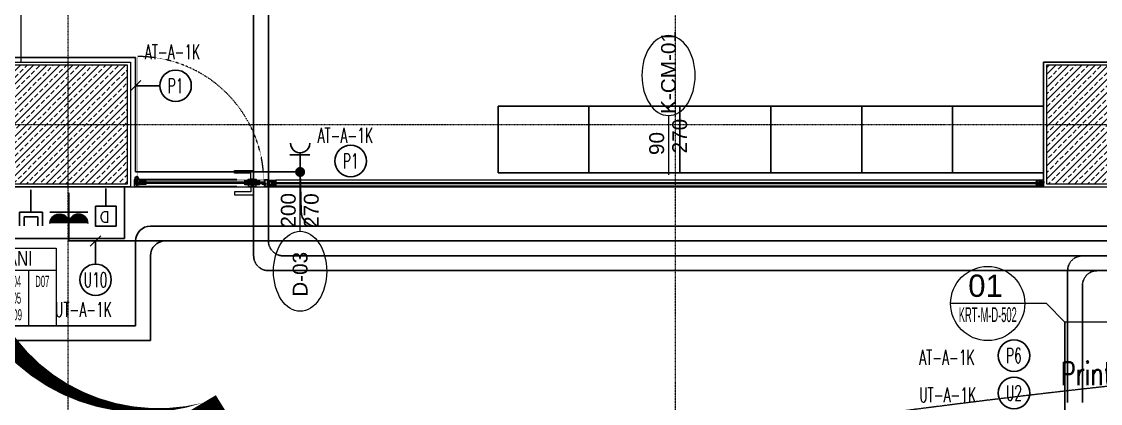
# Model space of a CAD drawing. Extents: x -1439 to 23780, y -1362 to 4476.
# Drawn here: x 9236 to 9964, y 2217 to 2474 of the extents above; entities that cross this region are included whole.
import ezdxf
from ezdxf.enums import TextEntityAlignment as Align

# ---------------------------------------------------------------- set-up
doc = ezdxf.new("R2010")
doc.units = 0
doc.header["$MEASUREMENT"] = 0
for name, pattern in [('Audi$0$DASHDOT', [1, 0.5, -0.25, 0, -0.25]), ('Audi$0$DASHDOT2', [0.5, 0.25, -0.125, 0, -0.125]), ('Audi$0$DOT2', [0.125, 0, -0.125]), ('Audi$0$HIDDEN', [0.375, 0.25, -0.125]), ('Audi$0$HIDDEN2', [4.7625, 3.175, -1.5875]), ('DASHED2', [0.375, 0.25, -0.125])]:
    doc.linetypes.add(name, pattern=pattern)
doc.layers.get('0').update_dxf_attribs({"color": 9, "lineweight": 9})
for name, color, linetype, lineweight in [('0 @ 1', 9, 'Continuous', 9), ('Audi$0$01', 8, 'Continuous', 9), ('Audi$0$05', 8, 'Continuous', 9), ('Audi$0$06C', 8, 'Continuous', 9), ('Audi$0$06D', 8, 'Continuous', 9), ('Audi$0$07K', 8, 'Continuous', 9), ('Audi$0$09W', 8, 'Continuous', 9), ('Audi$0$10', 8, 'Continuous', 9), ('Audi$0$14', 8, 'Continuous', 9), ('Audi$0$15', 8, 'Continuous', 9), ('Audi$0$20', 8, 'Audi$0$DOT2', 9), ('Audi$0$21', 8, 'Continuous', 9), ('Audi$0$22', 8, 'Continuous', 9), ('Audi$0$24', 8, 'Audi$0$DASHDOT2', 9), ('Audi$0$35', 8, 'Continuous', 9), ('E-1x8 W ACİL ÇIKIŞ ARMATÜRÜ (TİP1)', 7, 'Continuous', 30), ('E-DATA PRİZİ (RJ45)', 7, 'Continuous', 30), ('E-KABLO', 7, 'Continuous', 30), ('E-LINYE', 7, 'Continuous', 30), ('E-PRİZ', 7, 'Continuous', 30), ('E-TV PRİZİ', 7, 'Continuous', 30), ('E-YAZI', 7, 'Continuous', 30), ('E-ÇİFTLİ UPS PRİZ', 7, 'Continuous', 30)]:
    doc.layers.add(name, color=color, linetype=linetype, lineweight=lineweight)
doc.styles.add('Audi$0$Arial', font='arial.ttf', dxfattribs={"height": 2.5})
doc.styles.add('Audi$0$MuuM_TEXT-STANDART', font='ARIALN.TTF')
doc.styles.add('E-YAZI', font='txttw.shx')
pattern_1 = [(225, (-604.72494, -2171.82614), (-0.0883883476, 0.0883883476), []), (135, (-604.72494, -2171.82614), (0.0883883476, 0.0883883476), [])]

# ---------------------------------------------------------------- blocks, each defined once
blk = doc.blocks.new('Audi$0$0_doorno')
blk.add_lwpolyline([(4.5, 0), (12.5, 0)])
blk.add_ellipse((-0.89, 0), major_axis=(-5.39, 0), ratio=0.666667)
at = {"style": 'Audi$0$Arial'}
blk.add_attdef('YUKSEKLIK', text='', height=2, dxfattribs=at).set_placement((5, 12.3), align=Align.TOP_LEFT)
blk.add_attdef('KAPINO', text='', height=2, dxfattribs=at).set_placement((0, 0), align=Align.MIDDLE)
blk.add_attdef('GENISLIK', text='', height=2, dxfattribs=at).set_placement((5, -3.79), align=Align.BOTTOM_LEFT)
blk = doc.blocks.new('Audi$0$0_detailbox1')
blk.add_lwpolyline([(10.41, -2.5), (7.91, 0), (-5, 0)])
blk.add_circle((0, 0), 5)
at = {"style": 'Audi$0$Arial'}
blk.add_attdef('DETAYADI', text='', height=3, dxfattribs=at).set_placement((0, 0), align=Align.BOTTOM_CENTER)
blk.add_attdef('PAFTAADI', text='', height=2, dxfattribs=at).set_placement((0, -0.5), align=Align.TOP_CENTER)
blk = doc.blocks.new('Audi$0$Group-41-1')
for p, q in [((384804.5645, 69162.035), (384804.5645, 69161.585)), ((384805.1779, 69162.035), (384804.5645, 69162.035)), ((384805.1779, 69161.585), (384805.1779, 69162.035)), ((384804.5645, 69161.585), (384805.1779, 69161.585))]:
    blk.add_line(p, q)
at = {"flags": 128}
blk.add_lwpolyline([(384804.5645, 69162.035), (384805.1779, 69162.035), (384805.1779, 69161.585), (384804.5645, 69161.585)], close=True, dxfattribs=at)
blk = doc.blocks.new('Audi$0$Group-42-1')
at = {"layer": 'Audi$0$05', "color": 7}
for p in [(-1.2267, 0), (-0.6133, 0), (0, 0)]:
    blk.add_blockref('Audi$0$Group-41-1', p, dxfattribs=at)
blk = doc.blocks.new('Audi$0$0_roomno2-flat-2')
at = {"layer": 'Audi$0$21'}
blk.add_lwpolyline([(96.88, -52.5), (0, -52.5), (0, 0), (96.88, 0)], close=True, dxfattribs=at)
for points in [[(0, -15), (96.88, -15)], [(40.62, -15), (40.62, -52.5)], [(59.38, -15), (59.38, -52.5)], [(78.12, -15), (78.12, -52.5)], [(0, -33.75), (40.62, -33.75)]]:
    blk.add_lwpolyline(points, dxfattribs=at)
at = {"layer": 'Audi$0$21', "style": 'Audi$0$MuuM_TEXT-STANDART', "width": 0.6}
blk.add_text('H:', height=7.5, dxfattribs=at).set_placement((1.75, -43.04), align=Align.MIDDLE_LEFT)
at = {"layer": 'Audi$0$21', "style": 'Audi$0$Arial'}
blk.add_attdef('ODANO', (0, 5.85), '', height=10, dxfattribs=at)
blk.add_attdef('MEKANADI', text='', height=10, dxfattribs=at).set_placement((1.75, -15), align=Align.BOTTOM_LEFT)
at = {"layer": 'Audi$0$21', "style": 'Audi$0$MuuM_TEXT-STANDART', "width": 0.6}
for tag, p in [('M2', (1.75, -24.38)), ('TEMIZTAVANYUKSEKLIGI', (9, -43.04))]:
    blk.add_attdef(tag, text='', height=7.5, dxfattribs=at).set_placement(p, align=Align.MIDDLE_LEFT)
for tag, p in [('YER01', (50, -22.5)), ('TAVAN01', (68.75, -22.5)), ('DUVAR01', (87.5, -22.5)), ('YER02', (50, -33.75)), ('TAVAN02', (68.75, -33.75)), ('DUVAR02', (87.5, -33.75)), ('YER03', (50, -45)), ('TAVAN03', (68.75, -45)), ('DUVAR03', (87.5, -45))]:
    blk.add_attdef(tag, text='', height=7.5, dxfattribs=at).set_placement(p, align=Align.MIDDLE_CENTER)
blk = doc.blocks.new('Audi$0$p-kolon_80x80')
at = {"layer": 'Audi$0$09W'}
h = blk.add_hatch(dxfattribs=at)
h.set_pattern_fill('ANSI33', color=256, scale=25, style=0)
h.set_pattern_definition([(45, (-1222.5, -385), (-4.419417, 4.419417), []), (45, (-1218.0806, -385), (-4.419417, 4.419417), [3.125, -1.5625])])
h.paths.add_polyline_path([(-40, -40), (40, -40), (40, 40), (-40, 40)])
blk.add_lwpolyline([(-40, -40), (40, -40), (40, 40), (-40, 40)], close=True)
blk = doc.blocks.new('Audi$0$p-strahle-alüminyumdoğramaprofili')
at = {"layer": 'Audi$0$10'}
h = blk.add_hatch(dxfattribs=at)
h.set_pattern_fill('NET', color=256, angle=315, style=0)
h.set_pattern_definition(pattern_1)
h.paths.add_polyline_path([(-4.62, 2.65), (-4.68, 2.65), (-4.72, 2.75), (-4.72, 2.8), (-4.69, 2.8), (-4.69, 2.92), (-4.98, 2.92), (-4.98, 2.8), (-4.95, 2.8), (-4.99, 2.65), (-5.08, 2.66), (-5.25, 2.28), (-5.14, 2.28), (-5.14, 2.33), (-4.98, 2.52, 0.2599), (-4.9, 2.28), (-4.66, 2.28, 0.382682)])
h.paths.add_polyline_path([(-4.86, 2.52), (-4.67, 2.52, -2.16717)], flags=16)
h = blk.add_hatch(dxfattribs=at)
h.set_pattern_fill('NET', color=256, angle=315, style=0)
h.set_pattern_definition(pattern_1)
h.paths.add_polyline_path([(-4.62, 0.88), (-4.68, 0.88), (-4.72, 0.77), (-4.72, 0.73), (-4.69, 0.73), (-4.69, 0.6), (-4.98, 0.6), (-4.98, 0.73), (-4.95, 0.73), (-4.99, 0.88), (-5.08, 0.87), (-5.25, 1.24), (-5.14, 1.24), (-5.14, 1.2), (-4.98, 1.01, -0.2599), (-4.9, 1.24), (-4.66, 1.24, -0.382682)])
h.paths.add_polyline_path([(-4.86, 1), (-4.67, 1, 2.16717)], flags=16)
h = blk.add_hatch(dxfattribs=at)
h.set_pattern_fill('NET', color=256, angle=315, style=0)
h.set_pattern_definition([(225, (-608.45214, -2173.53612), (-0.0883883476, 0.0883883476), []), (135, (-608.45214, -2173.53612), (0.0883883476, 0.0883883476), [])])
h.paths.add_polyline_path([(-3.45, 2.28), (-3.45, 2.57), (-4.49, 2.57), (-4.49, 2.28)])
h = blk.add_hatch(dxfattribs=at)
h.set_pattern_fill('NET', color=256, angle=315, style=0)
h.set_pattern_definition([(225, (-608.45214, -2180.04526), (-0.0883883476, 0.0883883476), []), (135, (-608.45214, -2180.04526), (0.0883883476, 0.0883883476), [])])
h.paths.add_polyline_path([(-3.45, 0.93), (-3.45, 1.24), (-4.49, 1.24), (-4.49, 0.93)])
h = blk.add_hatch(dxfattribs=at)
h.set_pattern_fill('NET', color=256, angle=315, style=0)
h.set_pattern_definition([(225, (-629.50454, -2177.58922), (-0.0883883476, 0.0883883476), []), (135, (-629.50454, -2177.58922), (0.0883883476, 0.0883883476), [])])
h.paths.add_polyline_path([(0, 0.68), (0, 1.75), (-0.18, 1.75), (-0.18, 0.68)])
for points in [[(-5.08, 2.66), (-5.25, 2.28)], [(-5.09, 0.88), (-5.25, 1.24)], [(-4.98, 2.52), (-5.14, 2.33), (-5.14, 2.28)], [(-4.98, 1.01), (-5.14, 1.2), (-5.14, 1.24)], [(-4.92, 3.6), (-4.92, 3.16), (-4.61, 3.16), (-4.61, 2.87), (-4.52, 2.87), (-4.62, 2.65), (-4.68, 2.65), (-4.72, 2.75), (-4.72, 2.8), (-4.69, 2.8), (-4.69, 3.05), (-4.98, 3.05), (-4.98, 2.8), (-4.95, 2.8), (-4.99, 2.65), (-5.08, 2.66), (-5.07, 3.76), (-0.11, 3.76)], [(-4.69, 2.92), (-4.98, 2.92)], [(-4.71, 0.6), (-4.98, 0.6)], [(-2.83, 0.2), (-2.67, 0.2), (-2.67, -0.04), (-4.87, -0.04), (-4.87, 0.19), (-4.57, 0.19), (-4.57, 0.73), (-2.67, 0.73)], [(-4.52, 2.87), (-4.49, 2.87), (-4.49, 2.26)], [(-4.49, 0.93), (-4.49, 0.93), (-4.49, 1.26)], [(-3.45, 2.26), (-3.45, 2.57)], [(-3.45, 1.26), (-3.45, 0.93)], [(-2.08, 0.93), (-2.08, 2.57)], [(-0.18, 0.68), (0, 0.68), (0, 1.75)], [(-0.18, 1.75), (0, 1.75)]]:
    blk.add_lwpolyline(points, dxfattribs=at)
for points in [[(-0.18, 2.74), (-0.18, 2.21), (0, 2.21), (0, 2.08), (-0.18, 2.08), (-0.18, 0.43), (0, 0.43), (0, 0), (-0.12, 0), (-0.12, -0.24), (-5.09, -0.24), (-5.09, 0.88), (-4.98, 0.88), (-4.94, 0.7), (-4.99, 0.7), (-4.99, 0.33), (-4.71, 0.33), (-4.71, 0.88), (-4.56, 0.88), (-4.52, 0.93), (-1.28, 0.93), (-1.2, 1.22), (-0.9, 1.22), (-0.9, 0.62), (-0.58, 0.62), (-0.58, 2.74)], [(-2.03, 0.78), (-1.35, 0.78), (-1.35, 0.08), (-1.28, 0.04), (-1.28, -0.04), (-2.09, -0.04), (-2.09, 0.1), (-2.03, 0.15)]]:
    blk.add_lwpolyline(points, close=True, dxfattribs=at)
for points in [[(-0.57, 3.26), (-0.57, 3.62), (-4.89, 3.62), (-4.89, 3.65, 0.561743), (-4.97, 3.66, 0.595966), (-4.92, 3.6, -2.204878)], [(-4.67, 2.52), (-4.86, 2.52, 1)], [(-4.67, 1), (-4.86, 1, -1)], [(-4.61, 2.87), (-4.49, 3.45, -0.833203), (-4.18, 3.44, -0.447088)], [(-4.49, 2.57), (-1.23, 2.57, -0.414214), (-0.9, 2.25), (-0.9, 1.22)], [(-4.18, 3.44), (-4.18, 2.99, 0.414214), (-4.07, 2.89), (-0.82, 2.89), (-0.82, 3.62)], [(-2.67, 0.73), (-2.67, 0.32), (-2.83, 0.32, 1), (-2.83, 0.2, -1)], [(-0.11, 3.76), (-0.11, 3.62), (-0.45, 3.62), (-0.45, 3.14, -1), (-0.66, 3.14)], [(-0.66, 3.14, -0.305404), (-0.57, 3.26, -5.773092)]]:
    blk.add_lwpolyline(points, format="xyb", dxfattribs=at)
for centre, radius, start, end in [((-4.73, 2.47), 0.253, 168.66756, 234.12581), ((-4.73, 1.06), 0.253, 125.87419, 191.33244), ((-4.77, 2.44), 0.125, 139.54015, 40.45985), ((-4.77, 1.08), 0.125, 319.54015, 220.45985), ((-4.84, 2.48), 0.273, 305.97376, 36.42893), ((-4.84, 1.04), 0.273, 323.57107, 54.02624)]:
    blk.add_arc(centre, radius, start, end, dxfattribs=at)
blk = doc.blocks.new('Audi$0$g-kapı kolu-p')
for points in [[(11.85, 8.21), (-0.95, 8.21), (-0.95, 2.41), (0.95, 2.41), (0.95, 6.31), (11.85, 6.31), (11.85, 8.21)], [(11.85, -8.21), (-0.95, -8.21), (-0.95, -2.41), (0.95, -2.41), (0.95, -6.31), (11.85, -6.31), (11.85, -8.21)]]:
    blk.add_lwpolyline(points)
for points in [[(-5, 0.5), (5, 0.5), (5, 1.5), (-5, 1.5)], [(-2.65, 1.5), (2.65, 1.5), (2.65, 2.41), (-2.65, 2.41)], [(-5, -1.5), (5, -1.5), (5, -0.5), (-5, -0.5)], [(-2.65, -1.5), (2.65, -1.5), (2.65, -2.41), (-2.65, -2.41)]]:
    blk.add_lwpolyline(points, close=True)
blk = doc.blocks.new('Audi$0$k-cambölme-kapı-p')
at = {"layer": 'Audi$0$10'}
h = blk.add_hatch(dxfattribs=at)
h.set_pattern_fill('NET', color=256, angle=135, style=0)
h.set_pattern_definition([(135, (3753.7029, 560.85184), (-0.0883883476, -0.0883883476), []), (225, (3753.7029, 560.85184), (0.0883883476, -0.0883883476), [])])
h.paths.add_polyline_path([(2.08, -0.06), (2.08, 0.02), (2.07, 0.04), (2.05, 0.07), (2.01, 0.09), (1.98, 0.1), (1.97, 0.1), (1.97, -0.29), (1.94, -0.29), (1.94, -0.43), (1.88, -0.49), (1.67, -0.49), (1.82, -0.29), (1.73, -0.29), (1.53, -0.5), (1.44, -0.5), (1.62, -0.32), (1.62, -0.29), (1.51, -0.29), (1.34, -0.42), (1.32, -0.44), (1.3, -0.48), (1.29, -0.51), (1.26, -0.57), (1.26, -0.31), (1.32, -0.29), (1.23, -0.29), (1.23, -0.53), (1.23, -0.59), (1.24, -0.62), (1.26, -0.64), (3.47, -0.64), (3.47, -0.58), (3.38, -0.35), (3.38, -0.3), (3.42, -0.25), (3.42, -0.2), (3.38, -0.16), (2.73, -0.16), (2.74, -0.2), (2.91, -0.2, -1), (2.91, -0.25)])
h.paths.add_polyline_path([(2.05, -0.18), (2.05, -0.21), (2.08, -0.23), (2.11, -0.24), (2.15, -0.25), (2.95, -0.27), (2.92, -0.29), (2.55, -0.29), (2.54, -0.31), (2.52, -0.33), (2.5, -0.34), (2.48, -0.34), (2.46, -0.34), (2.44, -0.32), (2.42, -0.3), (2.08, -0.3), (1.99, -0.11), (1.99, -0.07), (2.05, -0.07)], flags=16)
h.paths.add_polyline_path([(2.41, -0.34), (2.51, -0.5), (2.08, -0.5), (2.08, -0.34)], flags=16)
h.paths.add_polyline_path([(2.55, -0.33), (2.89, -0.33), (2.94, -0.33), (3.28, -0.34, 0.166992), (3.34, -0.55), (2.72, -0.55), (2.55, -0.36)], flags=16)
h.paths.add_polyline_path([(3.02, -0.22), (3.02, -0.2), (3.33, -0.2, 0.10606), (3.29, -0.33), (3.01, -0.27)], flags=16)
h = blk.add_hatch(dxfattribs=at)
h.set_pattern_fill('NET', color=256, angle=135, style=0)
h.set_pattern_definition([(45, (474.94443, 2280.71206), (0.0883883476, -0.0883883476), []), (315, (474.94443, 2280.71206), (-0.0883883476, -0.0883883476), [])])
h.paths.add_polyline_path([(87.27, -0.16), (87.26, -0.2), (87.09, -0.2, 1), (87.09, -0.25), (87.92, -0.25), (87.92, -0.01), (87.93, 0.03), (87.96, 0.05), (88, 0.07), (88.03, 0.07), (88.03, -0.29), (88.06, -0.29), (88.06, -0.43), (88.12, -0.49), (88.33, -0.49), (88.18, -0.29), (88.27, -0.29), (88.47, -0.5), (88.56, -0.5), (88.38, -0.32), (88.38, -0.29), (88.49, -0.29), (88.66, -0.42), (88.68, -0.44), (88.7, -0.48), (88.71, -0.51), (88.74, -0.57), (88.74, -0.31), (88.68, -0.29), (88.77, -0.29), (88.77, -0.53), (88.77, -0.59), (88.76, -0.62), (88.74, -0.64), (86.53, -0.64), (86.53, -0.58), (86.62, -0.35), (86.62, -0.3), (86.58, -0.25), (86.58, -0.2), (86.62, -0.16)])
h.paths.add_polyline_path([(87.28, -0.55), (87.45, -0.36), (87.45, -0.33), (87.11, -0.33), (87.06, -0.33), (87.03, -0.31), (86.99, -0.27), (86.98, -0.22), (86.98, -0.2), (86.67, -0.2, -0.292264), (86.66, -0.55)], flags=16)
h.paths.add_polyline_path([(87.48, -0.51), (87.59, -0.51), (87.53, -0.43)], flags=16)
h.paths.add_polyline_path([(87.56, -0.4), (87.69, -0.5), (87.92, -0.5), (87.92, -0.34), (87.59, -0.34)], flags=16)
h.paths.add_polyline_path([(87.62, -0.53), (87.71, -0.62), (87.71, -0.53)], flags=16)
for points in [[(1.97, -0.29), (1.97, 2.13), (2.05, 2.13), (2.05, 2.28, 0.414214), (1.89, 2.44), (0.08, 2.44, 0.414214), (0, 2.36), (0, -2.36, 0.414214), (0.08, -2.44), (2.05, -2.44), (2.05, -2.25), (2.05, -2.23), (2.05, -2.23), (2.05, -2.23), (2.05, -2.23), (2.05, -2.23), (2.05, -0.89)], [(88.03, -0.29), (88.03, 2.13), (87.95, 2.13), (87.95, 2.28, -0.414214), (88.11, 2.44), (89.92, 2.44, -0.414214), (90, 2.36), (90, -2.36, -0.414214), (89.92, -2.44), (87.95, -2.44), (87.95, -2.25), (87.95, -2.23), (87.95, -2.23), (87.95, -2.23), (87.95, -2.23), (87.95, -2.23), (87.95, -0.89)], [(1.51, -0.29), (1.34, -0.42), (1.32, -0.44), (1.3, -0.48), (1.29, -0.51), (1.26, -0.57), (1.26, -0.31), (1.32, -0.29), (1.23, -0.29), (1.23, -0.53), (1.23, -0.59), (1.24, -0.62), (1.26, -0.64), (3.47, -0.64), (3.47, -0.58), (3.38, -0.35), (3.38, -0.3), (3.42, -0.25), (3.42, -0.2), (3.38, -0.16), (2.73, -0.16), (2.74, -0.2), (2.91, -0.2, -1), (2.91, -0.25, -1)], [(88.49, -0.29), (88.66, -0.42), (88.68, -0.44), (88.7, -0.48), (88.71, -0.51), (88.74, -0.57), (88.74, -0.31), (88.68, -0.29), (88.77, -0.29), (88.77, -0.53), (88.77, -0.59), (88.76, -0.62), (88.74, -0.64), (86.53, -0.64), (86.53, -0.58), (86.62, -0.35), (86.62, -0.3), (86.58, -0.25), (86.58, -0.2), (86.62, -0.16), (87.27, -0.16), (87.26, -0.2), (87.09, -0.2, 1), (87.09, -0.25, 1)], [(86.66, -0.55), (87.28, -0.55), (87.45, -0.36), (87.45, -0.33), (87.11, -0.33), (87.06, -0.33), (87.03, -0.31), (86.99, -0.27), (86.98, -0.22), (86.98, -0.2), (86.67, -0.2, 1)]]:
    blk.add_lwpolyline(points, format="xyb", dxfattribs=at)
for points in [[(1.82, 2.27), (0.16, 2.27), (0.16, 2.03), (0.38, 2.03), (0.38, 1.92), (0.22, 1.92), (0.22, 1.16), (0.35, 1.16), (0.35, -0.41), (0.22, -0.41), (0.22, -1.23), (0.36, -1.23), (0.36, -1.38), (0.16, -1.38), (0.16, -2.24), (1.82, -2.24), (1.82, -1.72), (1.62, -1.72), (1.62, -1.58), (1.82, -1.58), (1.82, -1.37), (1.61, -1.37), (1.61, -1.24), (1.74, -1.24), (1.74, -0.85), (1.06, -0.85), (1.06, -0.13), (1.5, -0.13), (1.5, 1.92), (1.57, 2.03), (1.82, 2.03), (1.82, 2.27)], [(0.69, 3.63), (0.69, 2.44)], [(0.69, 2.27), (0.69, -0.24), (1.06, -0.24)], [(1.06, 2.44), (1.06, 2.86)], [(1.06, -0.13), (1.06, 2.27)], [(1.5, 1.92), (1.06, 1.92)], [(1.17, 1.92), (1.17, -0.13)], [(2.91, -0.25), (2.08, -0.06), (2.08, 0.02), (2.07, 0.04), (2.05, 0.07), (2.01, 0.09), (1.98, 0.1), (1.97, 0.1)], [(3.84, 0.88), (2.63, 3.22)], [(4.07, 1.27), (2.67, 3.99)], [(8.14, 0.88), (8.14, 1.27), (4.07, 1.27)], [(5.3, 0.88), (5.3, -0.16)], [(5.5, 1.27), (5.77, 0.97), (5.77, 0.88)], [(5.59, 0.88), (5.59, -0.16)], [(6.76, 1.27), (6.49, 0.97), (6.49, 0.88)], [(6.67, 0.88), (6.67, -0.16)], [(6.96, 0.88), (6.96, -0.16)], [(87.09, -0.25), (87.92, -0.25), (87.92, -0.01), (87.93, 0.03), (87.96, 0.05), (88, 0.07), (88.03, 0.07)], [(88.18, 2.27), (89.84, 2.27), (89.84, 2.03), (89.62, 2.03), (89.62, 1.92), (89.78, 1.92), (89.78, 1.16), (89.65, 1.16), (89.65, -0.41), (89.78, -0.41), (89.78, -1.23), (89.64, -1.23), (89.64, -1.38), (89.84, -1.38), (89.84, -2.24), (88.18, -2.24), (88.18, -1.72), (88.38, -1.72), (88.38, -1.58), (88.18, -1.58), (88.18, -1.37), (88.39, -1.37), (88.39, -1.24), (88.26, -1.24), (88.26, -0.85), (88.94, -0.85), (88.94, -0.13), (88.5, -0.13), (88.5, 1.92), (88.43, 2.03), (88.18, 2.03), (88.18, 2.27)], [(2.05, -0.89), (3.59, -0.89), (3.59, -0.64), (1.23, -0.64), (1.23, -0.29), (1.97, -0.29)], [(1.62, -0.29), (1.62, -0.32), (1.44, -0.5), (1.53, -0.5), (1.73, -0.29)], [(1.82, -0.29), (1.67, -0.49), (1.88, -0.49), (1.94, -0.43), (1.94, -0.29)], [(3.34, -0.55), (2.72, -0.55), (2.55, -0.36), (2.55, -0.33), (2.89, -0.33), (2.94, -0.33)], [(3.28, -0.34), (3.28, -0.34), (2.94, -0.33)], [(3.01, -0.27), (3.02, -0.22), (3.02, -0.2), (3.33, -0.2)], [(3.01, -0.27), (3.29, -0.33), (3.29, -0.33)], [(4.06, -0.16), (4.06, -0.55), (8.14, -0.55)], [(8.14, -0.55), (8.14, -0.16)], [(87.95, -0.89), (86.41, -0.89), (86.41, -0.64), (88.77, -0.64), (88.77, -0.29), (88.03, -0.29)], [(87.59, -0.51), (87.53, -0.43), (87.48, -0.51), (87.59, -0.51)], [(88.18, -0.29), (88.33, -0.49), (88.12, -0.49), (88.06, -0.43), (88.06, -0.29)], [(88.38, -0.29), (88.38, -0.32), (88.56, -0.5), (88.47, -0.5), (88.27, -0.29)]]:
    blk.add_lwpolyline(points, dxfattribs=at)
at = {"layer": 'Audi$0$10', "linetype": 'Audi$0$DASHDOT', "ltscale": 0.05}
for points in [[(3.22, 3.63), (0.2, 3.63)], [(1.71, 2.14), (1.71, 4.9)], [(6.13, 1.44), (6.13, -0.55)]]:
    blk.add_lwpolyline(points, dxfattribs=at)
at = {"layer": 'Audi$0$10'}
for points in [[(1.99, -0.07), (2.05, -0.07), (2.05, -0.18), (2.05, -0.21), (2.08, -0.23), (2.11, -0.24), (2.15, -0.25), (2.95, -0.27), (2.92, -0.29), (2.55, -0.29), (2.54, -0.31), (2.52, -0.33), (2.5, -0.34), (2.48, -0.34), (2.46, -0.34), (2.44, -0.32), (2.42, -0.3), (2.08, -0.3), (1.99, -0.11)], [(2.08, -0.5), (2.08, -0.34), (2.41, -0.34), (2.51, -0.5), (2.51, -0.5)], [(87.92, -0.5), (87.92, -0.34), (87.59, -0.34), (87.56, -0.4), (87.69, -0.5)], [(87.62, -0.53), (87.71, -0.53), (87.71, -0.62)]]:
    blk.add_lwpolyline(points, close=True, dxfattribs=at)
blk.add_circle((1.71, 3.65), 1.02, dxfattribs=at)
for centre, start, end in [((3.6, -0.37), 176.14303, 214.06492), ((3.6, -0.37), 148.89788, 173.11441), ((86.4, -0.37), 325.93508, 31.10212)]:
    blk.add_arc(centre, 0.322, start, end, dxfattribs=at)
at = {"layer": 'Audi$0$15', "linetype": 'Audi$0$DOT2'}
blk.add_lwpolyline([(2.48, 0.36), (2.48, 85.36)], dxfattribs=at)
at = {"layer": 'Audi$0$15'}
blk.add_lwpolyline([(2.58, 0.88), (87.42, 0.88), (87.52, 0.78), (87.52, -0.05), (87.42, -0.16), (2.58, -0.16), (2.58, -0.16), (2.48, -0.05), (2.48, 0.78), (2.58, 0.88)], dxfattribs=at)
at = {"layer": 'Audi$0$15', "linetype": 'Audi$0$DOT2'}
blk.add_arc((2.48, 0.36), 85.04, 0, 90, dxfattribs=at)
at = {"layer": 'Audi$0$20'}
for p, q in [((87.95, 2.43), (2.05, 2.43)), ((87.95, 2.13), (2.05, 2.13)), ((87.95, -2.23), (2.05, -2.23)), ((87.95, -2.44), (2.05, -2.44))]:
    blk.add_line(p, q, dxfattribs=at)
at = {"layer": 'Audi$0$06C', "xscale": -1}
blk.add_blockref('Audi$0$g-kapı kolu-p', (79.64, 0.38), dxfattribs=at)
blk = doc.blocks.new('100_ÇİFTLİ UPS PRİZ')
at = {"layer": 'E-ÇİFTLİ UPS PRİZ', "color": 4}
for p, q in [((0, 3.86), (0, 0)), ((-2.4, 2.43), (2.4, 2.43))]:
    blk.add_line(p, q, dxfattribs=at)
at = {"layer": 'E-ÇİFTLİ UPS PRİZ', "color": 4, "const_width": 1.2}
for points in [[(-1.8, 3.85, 0.97398), (-0.6, 3.85, 0.97398)], [(0.6, 3.85, 0.97398), (1.8, 3.85, 0.97398)]]:
    blk.add_lwpolyline(points, format="xyb", dxfattribs=at)
at = {"layer": 'E-ÇİFTLİ UPS PRİZ', "color": 4}
for centre, start, end in [((-1.2, 3.87), 179.6083, 359.6083), ((1.2, 3.87), 180.3917, 0.3917)]:
    blk.add_arc(centre, 1.2, start, end, dxfattribs=at)
blk = doc.blocks.new('100_TV PRİZİ')
at = {"layer": 'E-TV PRİZİ', "color": 4}
for p, q in [((-1.23, 3.87), (-1.23, 2.4)), ((-0.74, 3.87), (-0.74, 2.89)), ((0.74, 3.87), (0.74, 2.89)), ((1.23, 3.87), (1.23, 2.4)), ((-1.23, 2.4), (1.23, 2.4)), ((-0.74, 2.89), (0.74, 2.89)), ((0, 2.4), (0, 0))]:
    blk.add_line(p, q, dxfattribs=at)
blk = doc.blocks.new('*U326')
at = {"layer": 'E-DATA PRİZİ (RJ45)', "color": 4}
blk.add_line((0, 0), (0, 2.1), dxfattribs=at)
blk.add_lwpolyline([(-1.23, 4.48), (1.23, 4.48), (1.23, 2.1), (-1.23, 2.1)], close=True, dxfattribs=at)
at = {"layer": 'E-DATA PRİZİ (RJ45)', "color": 3, "style": 'E-YAZI'}
blk.add_text('D', height=1.28, dxfattribs=at).set_placement((-0.44, 2.73))
blk = doc.blocks.new('E-ROTA-GRPRZ2')
at = {"layer": 'E-1x8 W ACİL ÇIKIŞ ARMATÜRÜ (TİP1)', "color": 1}
blk.add_lwpolyline([(-37.7, 34.88), (37.7, 34.88), (37.7, 0), (-37.7, 0)], close=True, dxfattribs=at)
at = {"layer": 'E-DATA PRİZİ (RJ45)', "xscale": 5.67, "yscale": 5.67, "zscale": 5.67}
blk.add_blockref('*U326', (-25.18, 1.24), dxfattribs=at)
at = {"layer": 'E-TV PRİZİ', "xscale": 6.3, "yscale": 6.3, "zscale": 6.3}
blk.add_blockref('100_TV PRİZİ', (25.39, 2.01), dxfattribs=at)
at = {"layer": 'E-ÇİFTLİ UPS PRİZ', "xscale": 5.322239999999999, "yscale": 5.322239999999999, "zscale": 5.322239999999999}
blk.add_blockref('100_ÇİFTLİ UPS PRİZ', (-0.2, 4.14), dxfattribs=at)
blk = doc.blocks.new('100_PRİZ')
at = {"layer": 'E-PRİZ', "color": 4}
for p, q in [((-1.22, 2.14), (1.28, 2.14)), ((0, 2.4), (0, 0))]:
    blk.add_line(p, q, dxfattribs=at)
blk.add_arc((0, 3.6), 1.2, 180.7551, 0.7551, dxfattribs=at)

msp = doc.modelspace()

# ---------------------------------------------------------------- linework, layer by layer
at = {"color": 6}
msp.add_lwpolyline([(9843.91, 3048, 0, 20, -0.520567), (9983.42, 2902.79, 0, 20, -0.520567), (9983.42, 2902.79, 0, 20, -0.520567), (10058.98, 2711.11, 0, 20, -0.520567), (10058.98, 2711.11, 0, 20, -0.520567), (10079.33, 2510.73, 0, 20, -0.520567), (10079.33, 2510.73, 0, 20, -0.520567), (10053.17, 2310.34, 0, 20, -0.520567), (10053.17, 2310.34, 0, 20, -0.520567), (9867.16, 2199.98, 0, 20, -0.520567), (9867.16, 2199.98, 0, 20, -0.520567), (9666.62, 2194.17, 0, 20, -0.520567), (9666.62, 2194.17, 0, 20, -0.520567), (9358.54, 2217.4, 0, 20, -0.520567), (9358.54, 2217.4, 0, 20, -0.520567), (9198.69, 2345.19, 0, 20, -0.520567), (9198.69, 2345.19, 0, 20, -0.520567), (9187.06, 2548.48, 0, 20, -0.520567), (9187.06, 2548.48, 0, 20, -0.520567), (9169.62, 2754.68, 0, 20, -0.520567), (9169.62, 2754.68, 0, 20, -0.520567), (9236.47, 2966.68, 0, 20, -0.520567), (9437.01, 3024.77, 0, 20, -0.520567)], format="xyseb", dxfattribs=at)
at = {"layer": 'Audi$0$06D'}
for points in [[(9920.55, 2367.42), (9407.52, 2367.42)], [(9920.55, 2363.42), (9407.51, 2363.42)]]:
    msp.add_lwpolyline(points, dxfattribs=at)
at = {"layer": 'Audi$0$14'}
msp.add_lwpolyline([(9225.5, 2447), (9309.5, 2447), (9309.5, 2363), (9225.5, 2363)], close=True, dxfattribs=at)
msp.add_lwpolyline([(9990.5, 2447), (9925.5, 2447), (9925.5, 2363), (10014.5, 2363)], dxfattribs=at)
at = {"layer": 'Audi$0$15'}
for points in [[(9404.52, 2365.92), (9923.54, 2365.92)], [(9923.54, 2364.92), (9404.52, 2364.92)]]:
    msp.add_lwpolyline(points, dxfattribs=at)
at = {"layer": 'Audi$0$20', "linetype": 'Audi$0$HIDDEN', "lineweight": 0}
msp.add_lwpolyline([(7497.5, 1433.22, -0.101512), (9968.66, 2228.47, -0.101512)], format="xyb", dxfattribs=at)
at = {"layer": 'Audi$0$21', "linetype": 'Audi$0$DASHDOT2'}
msp.add_lwpolyline([(9677.23, 287.1), (9677.23, 2538.75)], dxfattribs=at)
at = {"layer": 'Audi$0$21', "linetype": 'Audi$0$HIDDEN2', "ltscale": 0.1, "const_width": 1}
msp.add_lwpolyline([(9939.87, 2271.8), (10517.49, 2271.8), (10517.49, 1816.58), (9939.87, 1816.58)], close=True, dxfattribs=at)
at = {"layer": 'Audi$0$24'}
for points in [[(9267.5, 195), (9267.5, 4035)], [(6827.5, 2405), (11027.5, 2405)]]:
    msp.add_lwpolyline(points, dxfattribs=at)
at = {"layer": 'Audi$0$35'}
msp.add_lwpolyline([(7909.5, 2803), (8525.5, 2803), (8525.5, 2363), (10472.5, 2363), (10472.5, 2240), (9967.4, 2240), (10004.84, 1897.89, 0.099521), (7703.07, 1167.17)], format="xyb", dxfattribs=at)
msp.add_lwpolyline([(9235.5, 2743), (9235.5, 2447), (9309.5, 2447), (9309.5, 2363), (9925.5, 2363), (9925.5, 2447), (9990.5, 2447), (9990.5, 2743), (9925.5, 2743), (9925.5, 2803), (9309.5, 2803), (9309.5, 2743)], close=True, dxfattribs=at)
at = {"layer": 'E-KABLO', "color": 6, "linetype": 'DASHED2'}
for p, q in [((9402.65, 2523.89), (9402.65, 2326.47)), ((9313.02, 2373), (9424, 2373)), ((9412.65, 2316.47), (10673.91, 2316.47)), ((9941.73, 2217.61), (9941.73, 2306.47))]:
    msp.add_line(p, q, dxfattribs=at)
at = {"layer": 'E-KABLO', "color": 4, "linetype": 'DASHED2'}
for p, q in [((9392.65, 2513.89), (9392.65, 2316.47)), ((9402.65, 2306.47), (10630.27, 2306.47)), ((9951.73, 2217.61), (9951.73, 2296.47))]:
    msp.add_line(p, q, dxfattribs=at)
at = {"layer": 'E-KABLO', "color": 6}
for p, q in [((9223.02, 2450.22), (9313.02, 2450.22)), ((9313.02, 2450.22), (9313.02, 2373)), ((9424, 2373), (9424.69, 2346.47)), ((9929.19, 2336.47), (9323.02, 2336.47)), ((9992.16, 2336.47), (9929.19, 2336.47)), ((9313.02, 2326.47), (9313.02, 2269.28)), ((9313.02, 2269.28), (7919.5, 2269.28))]:
    msp.add_line(p, q, dxfattribs=at)
at = {"layer": 'E-KABLO', "color": 4}
for p, q in [((9268.02, 2338.22), (9268.02, 2326.47)), ((9333.02, 2326.47), (9268.02, 2326.47)), ((9333.02, 2326.47), (10540.3, 2326.47)), ((9323.02, 2316.47), (9323.02, 2259.28)), ((9323.02, 2259.28), (7929.5, 2259.28))]:
    msp.add_line(p, q, dxfattribs=at)
at = {"layer": 'E-KABLO', "color": 4, "linetype": 'Continuous', "const_width": 3.38}
msp.add_lwpolyline([(9425.69, 2373, 1), (9422.31, 2373, 1)], format="xyb", close=True, dxfattribs=at)
at = {"layer": 'E-KABLO', "color": 7, "linetype": 'Continuous'}
for centre in [(9340, 2431.13), (9458.09, 2380.39), (9286.02, 2300.32), (9905.51, 2249.19), (9905.51, 2223.97)]:
    msp.add_circle(centre, 10.61, dxfattribs=at)
at = {"layer": 'E-KABLO', "color": 6}
for centre, start, end in [((9434.69, 2346.47), 180, 270), ((9323.02, 2326.47), 90, 180)]:
    msp.add_arc(centre, 10, start, end, dxfattribs=at)
at = {"layer": 'E-KABLO', "color": 4}
msp.add_arc((9333.02, 2316.47), 10, 90, 180, dxfattribs=at)
at = {"layer": 'E-KABLO', "color": 6, "linetype": 'DASHED2'}
for centre, start, end in [((9412.65, 2326.47), 180, 270), ((9951.73, 2306.47), 90, 180)]:
    msp.add_arc(centre, 10, start, end, dxfattribs=at)
at = {"layer": 'E-KABLO', "color": 4, "linetype": 'DASHED2'}
for centre, start, end in [((9402.65, 2316.47), 180, 270), ((9961.73, 2296.47), 90, 180)]:
    msp.add_arc(centre, 10, start, end, dxfattribs=at)
at = {"layer": 'E-LINYE', "color": 7, "linetype": 'Continuous'}
for p, q in [((9316.58, 2434.65), (9309.47, 2427.62)), ((9329.39, 2431.13), (9313.02, 2431.13)), ((9289.58, 2329.99), (9282.47, 2322.96)), ((9286.02, 2310.93), (9286.02, 2326.47))]:
    msp.add_line(p, q, dxfattribs=at)

# ---------------------------------------------------------------- block references
ref = msp.add_blockref('Audi$0$0_roomno2-flat-2', (9162.61, 2321.74))
ref.add_attrib('ODANO', 'AUDI-K1-04', dxfattribs={"layer": 'Audi$0$21', "height": 10, "style": 'Audi$0$MuuM_TEXT-STANDART'}).set_placement((9162.61, 2321.74), align=Align.BOTTOM_LEFT)
ref.add_attrib('MEKANADI', 'MÜŞTERİ ALANI', dxfattribs={"layer": 'Audi$0$21', "height": 10, "style": 'Audi$0$MuuM_TEXT-STANDART', "width": 0.9}).set_placement((9164.36, 2306.74), align=Align.BOTTOM_LEFT)
ref.add_attrib('M2', '######m2', dxfattribs={"layer": 'Audi$0$21', "height": 7.5, "style": 'Audi$0$MuuM_TEXT-STANDART', "width": 0.6}).set_placement((9164.36, 2297.37), align=Align.MIDDLE_LEFT)
ref.add_attrib('TEMIZTAVANYUKSEKLIGI', '2.80 M', dxfattribs={"layer": 'Audi$0$21', "height": 7.5, "style": 'Audi$0$MuuM_TEXT-STANDART', "width": 0.6}).set_placement((9171.61, 2278.7), align=Align.MIDDLE_LEFT)
ref.add_attrib('YER01', 'Y10', dxfattribs={"layer": 'Audi$0$21', "height": 7.5, "style": 'Audi$0$MuuM_TEXT-STANDART', "width": 0.6}).set_placement((9212.61, 2299.24), align=Align.MIDDLE_CENTER)
ref.add_attrib('TAVAN01', 'T04', dxfattribs={"layer": 'Audi$0$21', "height": 7.5, "style": 'Audi$0$MuuM_TEXT-STANDART', "width": 0.6}).set_placement((9231.36, 2299.24), align=Align.MIDDLE_CENTER)
ref.add_attrib('DUVAR01', 'D07', dxfattribs={"layer": 'Audi$0$21', "height": 7.5, "style": 'Audi$0$MuuM_TEXT-STANDART', "width": 0.6}).set_placement((9250.11, 2299.24), align=Align.MIDDLE_CENTER)
ref.add_attrib('TAVAN02', 'T05', dxfattribs={"layer": 'Audi$0$21', "height": 7.5, "style": 'Audi$0$MuuM_TEXT-STANDART', "width": 0.6}).set_placement((9231.36, 2287.99), align=Align.MIDDLE_CENTER)
ref.add_attrib('TAVAN03', 'TO9', dxfattribs={"layer": 'Audi$0$21', "height": 7.5, "style": 'Audi$0$MuuM_TEXT-STANDART', "width": 0.6}).set_placement((9231.36, 2276.74), align=Align.MIDDLE_CENTER)
at = {"layer": '0 @ 1', "linetype": 'Continuous', "rotation": 180}
msp.add_blockref('Audi$0$p-strahle-alüminyumdoğramaprofili', (9402.43, 2367.18), dxfattribs=at)
at = {"layer": '0 @ 1', "linetype": 'Continuous', "xscale": -1, "rotation": 180}
msp.add_blockref('Audi$0$p-strahle-alüminyumdoğramaprofili', (9925.62, 2367.18), dxfattribs=at)
at = {"layer": 'Audi$0$01'}
for p in [(9267.5, 2405), (9967.5, 2405)]:
    msp.add_blockref('Audi$0$p-kolon_80x80', p, dxfattribs=at)
at = {"layer": 'Audi$0$05', "color": 7, "xscale": 100, "yscale": 100, "zscale": 100, "rotation": 180}
for p in [(38490075.29, 6918575.92), (38490259.29, 6918575.92)]:
    msp.add_blockref('Audi$0$Group-42-1', p, dxfattribs=at)
at = {"layer": 'Audi$0$07K'}
msp.add_blockref('Audi$0$k-cambölme-kapı-p', (9312.02, 2365.44), dxfattribs=at)
at = {"layer": 'Audi$0$21'}
ref = msp.add_blockref('Audi$0$0_detailbox1', (9887.82, 2284.3), dxfattribs=dict(at, xscale=5, yscale=5, zscale=5))
ref.add_attrib('DETAYADI', '01', dxfattribs={"layer": '0', "height": 15, "style": 'Audi$0$Arial'}).set_placement((9886.33, 2284.3), align=Align.BOTTOM_CENTER)
ref.add_attrib('PAFTAADI', 'KRT-M-D-502', dxfattribs={"layer": '0', "height": 10, "style": 'Audi$0$Arial', "width": 0.45}).set_placement((9887.86, 2281.8), align=Align.TOP_CENTER)
at = {"layer": 'Audi$0$22'}
ref = msp.add_blockref('Audi$0$0_doorno', (9672.5, 2433.59), dxfattribs=dict(at, xscale=-5, yscale=5, zscale=5, rotation=90))
ref.add_attrib('KAPINO', 'K-CM-01', dxfattribs={"layer": '0', "height": 10, "rotation": 90, "style": 'Audi$0$Arial'}).set_placement((9672.5, 2440.1), align=Align.MIDDLE)
ref.add_attrib('GENISLIK', '90', dxfattribs={"layer": '0', "height": 10, "rotation": 90, "style": 'Audi$0$Arial'}).set_placement((9672.5, 2384.43), align=Align.BOTTOM_LEFT)
ref.add_attrib('YUKSEKLIK', '270', dxfattribs={"layer": '0', "height": 10, "rotation": 90, "style": 'Audi$0$Arial'}).set_placement((9675, 2385.54), align=Align.TOP_LEFT)
ref = msp.add_blockref('Audi$0$0_doorno', (9424, 2310.5), dxfattribs=dict(at, xscale=5, yscale=5, zscale=5, rotation=90))
ref.add_attrib('KAPINO', 'D-03', dxfattribs={"layer": '0', "height": 10, "rotation": 90, "style": 'Audi$0$Arial'}).set_placement((9424, 2303.99), align=Align.MIDDLE)
ref.add_attrib('GENISLIK', '200', dxfattribs={"layer": '0', "height": 10, "rotation": 90, "style": 'Audi$0$Arial'}).set_placement((9424, 2335.5), align=Align.BOTTOM_LEFT)
ref.add_attrib('YUKSEKLIK', '270', dxfattribs={"layer": '0', "height": 10, "rotation": 90, "style": 'Audi$0$Arial'}).set_placement((9426.5, 2335.32), align=Align.TOP_LEFT)
at = {"layer": 'E-PRİZ', "xscale": -5.399999999999998, "yscale": 5.399999999999998, "zscale": 5.399999999999998}
msp.add_blockref('100_PRİZ', (9424, 2373), dxfattribs=at)
at = {"layer": 'E-YAZI', "rotation": 180}
msp.add_blockref('E-ROTA-GRPRZ2', (9267.82, 2363), dxfattribs=at)

# ---------------------------------------------------------------- texts
at = {"layer": 'E-KABLO', "color": 3, "linetype": 'Continuous', "style": 'E-YAZI', "width": 0.6}
for s, p in [('P1', (9340, 2431.13)), ('P1', (9458.09, 2380.39)), ('U10', (9286.02, 2300.32)), ('P6', (9905.51, 2249.19)), ('U2', (9905.51, 2223.97))]:
    msp.add_text(s, height=10, dxfattribs=at).set_placement(p, align=Align.MIDDLE_CENTER)
at = {"layer": 'E-YAZI', "color": 3, "style": 'E-YAZI'}
for s, height, width, p in [('AT-A-1K', 10, 0.6, (9319.2, 2449)), ('AT-A-1K', 10, 0.6, (9435.78, 2392.68)), ('UT-A-1K', 10, 0.6, (9258.6, 2275.23, 0)), ('AT-A-1K', 10, 0.6, (9841.6, 2243.02, 0)), ('Printer icin', 15.68, 0.7, (9937.3, 2229.19)), ('UT-A-1K', 10, 0.6, (9841.6, 2217.79, 0))]:
    msp.add_text(s, height=height, dxfattribs=dict(at, width=width)).set_placement(p)

doc.saveas('drawing.dxf')
